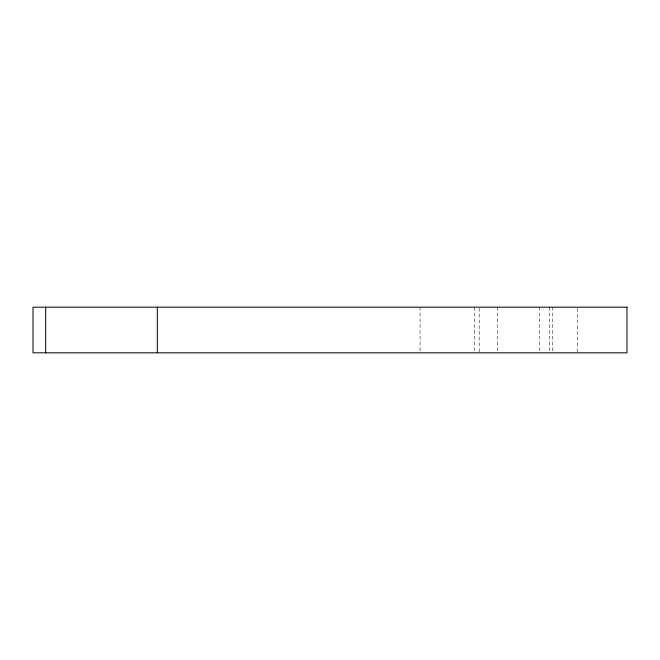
<?xml version="1.0" encoding="UTF-8"?>
<svg xmlns="http://www.w3.org/2000/svg" width="660" height="660" viewBox="0 0 660 660"><rect width="100%" height="100%" fill="white"/><g stroke="black" fill="none" stroke-linecap="round" stroke-linejoin="round"><path stroke-width="0.49" stroke-dasharray="3.3 2.47" d="M577.393 308.179L577.393 351.821M552.271 307.164L552.271 351.821M549.483 307.164L549.483 351.821M539.591 307.164L539.591 351.821M497.59 307.164L497.59 351.821M479.201 308.179L479.201 351.821M474.631 307.164L474.631 351.821M420.073 307.164L420.073 351.821"/><path stroke-width="0.99" d="M157.327 307.164L157.327 352.836M45.688 307.164L45.688 352.836M627 307.164L33 307.164L33 352.836L627 352.836L627 307.164"/></g></svg>
